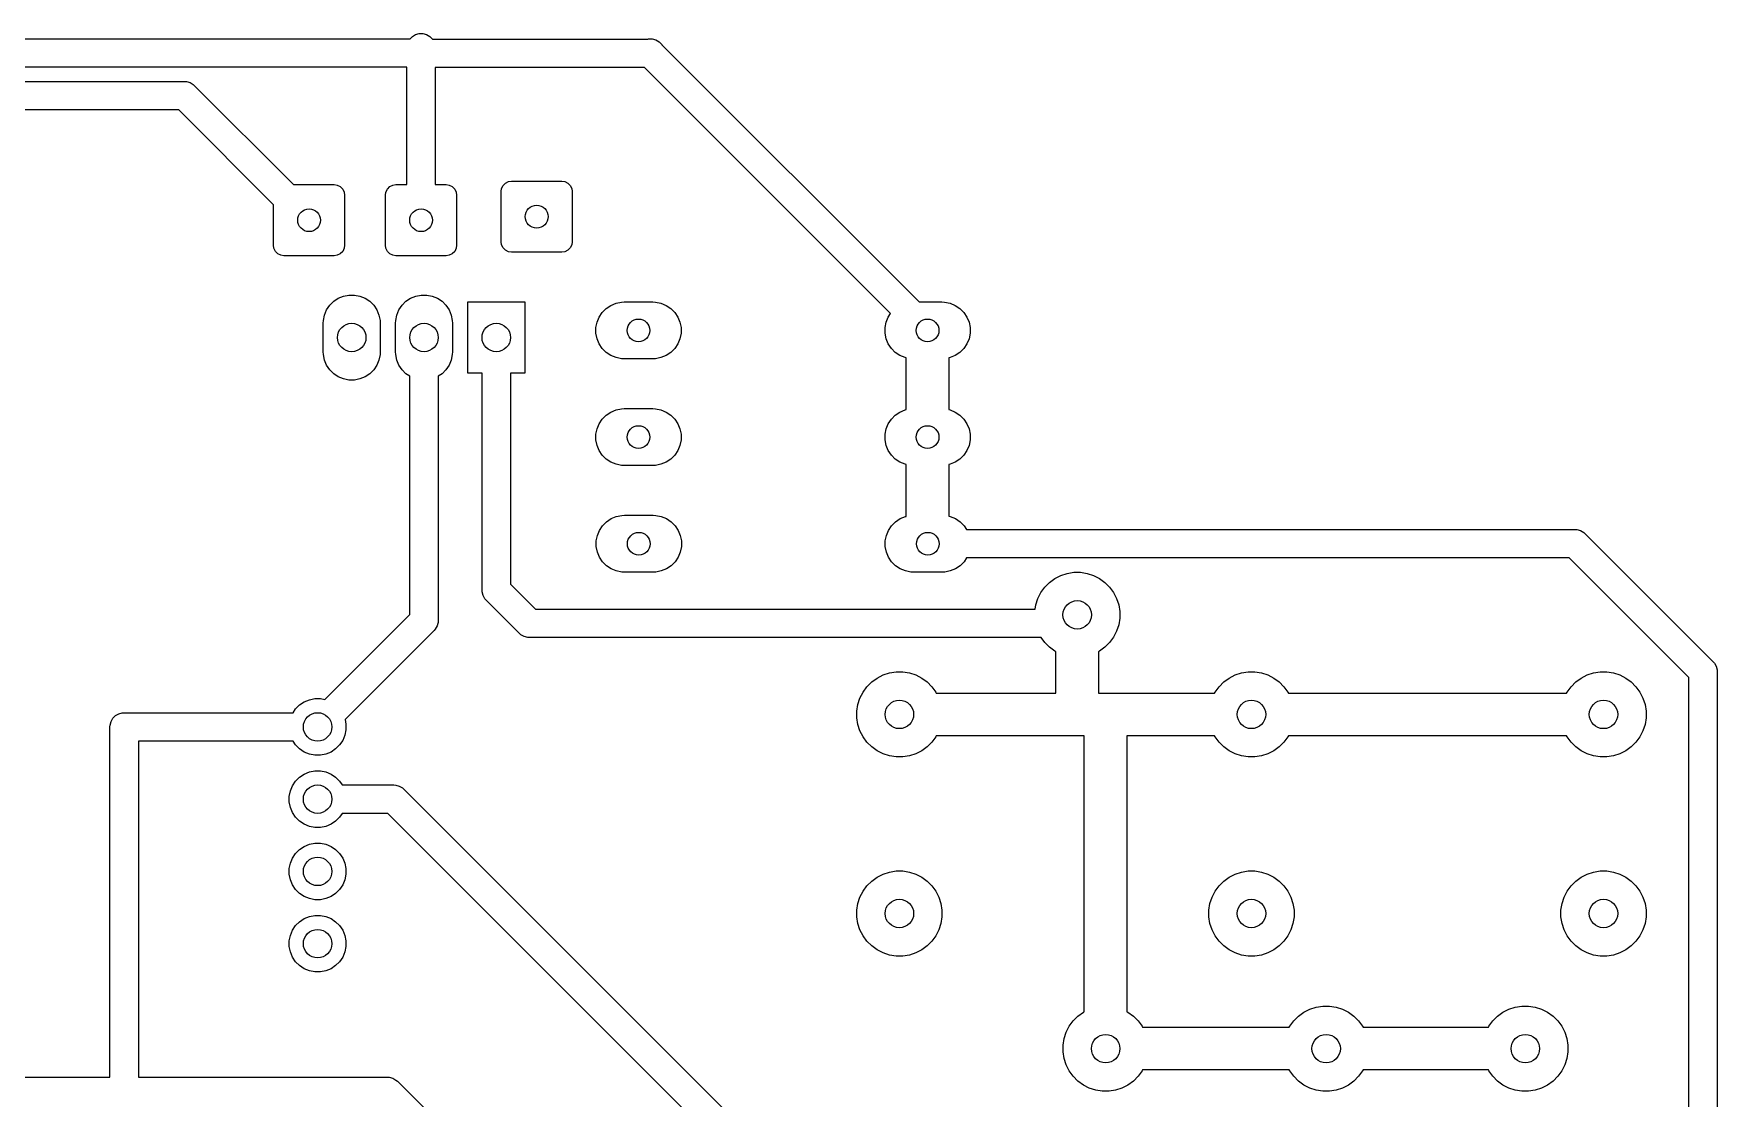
# Model space of a CAD drawing. Header units: millimetres. Extents: x 63 to 195, y -122 to -48.
# Drawn here: x 135.8 to 195, y -85.2 to -47.8 of the extents above; entities that cross this region are included whole.
import ezdxf

# ---------------------------------------------------------------- set-up
doc = ezdxf.new("R2010")
doc.units = ezdxf.units.MM
doc.layers.add('F.Cu', color=13, linetype='CONTINUOUS', true_color=0xc83434)

msp = doc.modelspace()

# ---------------------------------------------------------------- linework, layer by layer
at = {"layer": 'F.Cu', "linetype": 'CONTINUOUS'}
for p, q in [((149.048942, -48), (149.133119, -47.915823)), ((149.133119, -47.915823), (149.246158, -47.85056)), ((149.246158, -47.85056), (149.372237, -47.816778)), ((149.372237, -47.816778), (149.502763, -47.816778)), ((149.502763, -47.816778), (149.628842, -47.85056)), ((149.628842, -47.85056), (149.741881, -47.915823)), ((149.741881, -47.915823), (149.834177, -48.008119)), ((106.75, -48), (149.048942, -48)), ((149.834177, -48.008119), (149.835263, -48.01)), ((149.835263, -48.01), (157.413382, -48.01)), ((157.413382, -48.01), (157.434737, -48.004278)), ((157.434737, -48.004278), (157.565263, -48.004278)), ((157.565263, -48.004278), (157.691342, -48.03806)), ((157.691342, -48.03806), (157.804381, -48.103323)), ((157.804381, -48.103323), (157.896677, -48.195619)), ((157.896677, -48.195619), (157.902075, -48.204969)), ((157.902075, -48.204969), (166.947106, -57.25)), ((148.9375, -49), (106.957107, -49)), ((148.9375, -53.125), (148.9375, -49)), ((157.292894, -49.01), (149.9375, -49.01)), ((149.9375, -49.01), (149.9375, -53.125)), ((165.939557, -57.656663), (157.292894, -49.01)), ((111, -49.5), (141.125, -49.5)), ((141.125, -49.5), (141.190248, -49.504277)), ((141.190248, -49.504277), (141.190263, -49.504277)), ((141.190263, -49.504277), (141.316342, -49.53806)), ((141.316342, -49.53806), (141.429381, -49.603323)), ((141.429381, -49.603323), (141.429396, -49.603338)), ((141.429396, -49.603338), (141.478553, -49.646447)), ((141.478553, -49.646447), (144.957107, -53.125)), ((140.917894, -50.5), (111.207107, -50.5)), ((144.25, -53.832106), (140.917894, -50.5)), ((144.957107, -53.125), (146.382352, -53.125)), ((146.382352, -53.125), (146.487255, -53.140284)), ((146.487255, -53.140284), (146.595984, -53.193438)), ((146.595984, -53.193438), (146.681562, -53.279016)), ((148.255938, -53.279016), (148.341516, -53.193438)), ((148.341516, -53.193438), (148.450245, -53.140284)), ((148.450245, -53.140284), (148.555148, -53.125)), ((148.555148, -53.125), (148.9375, -53.125)), ((149.9375, -53.125), (150.319852, -53.125)), ((150.319852, -53.125), (150.424755, -53.140284)), ((150.424755, -53.140284), (150.533484, -53.193438)), ((150.533484, -53.193438), (150.619062, -53.279016)), ((152.265284, -53.262745), (152.318438, -53.154016)), ((152.318438, -53.154016), (152.404016, -53.068438)), ((152.404016, -53.068438), (152.512745, -53.015284)), ((152.512745, -53.015284), (152.617648, -53)), ((152.617648, -53), (154.382352, -53)), ((154.382352, -53), (154.487255, -53.015284)), ((154.487255, -53.015284), (154.595984, -53.068438)), ((154.595984, -53.068438), (154.681562, -53.154016)), ((154.681562, -53.154016), (154.734716, -53.262745)), ((144.25, -55.257352), (144.25, -53.832106)), ((146.681562, -53.279016), (146.734716, -53.387745)), ((146.734716, -53.387745), (146.75, -53.492648)), ((146.75, -53.492648), (146.75, -55.257352)), ((148.1875, -53.492648), (148.202784, -53.387745)), ((148.1875, -55.257352), (148.1875, -53.492648)), ((148.202784, -53.387745), (148.255938, -53.279016)), ((150.619062, -53.279016), (150.672216, -53.387745)), ((150.672216, -53.387745), (150.6875, -53.492648)), ((150.6875, -53.492648), (150.6875, -55.257352)), ((152.25, -53.367648), (152.265284, -53.262745)), ((152.25, -55.132352), (152.25, -53.367648)), ((154.734716, -53.262745), (154.75, -53.367648)), ((154.75, -53.367648), (154.75, -55.132352)), ((144.265284, -55.362255), (144.25, -55.257352)), ((144.318438, -55.470984), (144.265284, -55.362255)), ((144.404016, -55.556562), (144.318438, -55.470984)), ((144.512745, -55.609716), (144.404016, -55.556562)), ((144.617648, -55.625), (144.512745, -55.609716)), ((146.382352, -55.625), (144.617648, -55.625)), ((146.487255, -55.609716), (146.382352, -55.625)), ((146.595984, -55.556562), (146.487255, -55.609716)), ((146.681562, -55.470984), (146.595984, -55.556562)), ((146.734716, -55.362255), (146.681562, -55.470984)), ((146.75, -55.257352), (146.734716, -55.362255)), ((148.202784, -55.362255), (148.1875, -55.257352)), ((148.255938, -55.470984), (148.202784, -55.362255)), ((148.341516, -55.556562), (148.255938, -55.470984)), ((148.450245, -55.609716), (148.341516, -55.556562)), ((148.555148, -55.625), (148.450245, -55.609716)), ((150.319852, -55.625), (148.555148, -55.625)), ((150.424755, -55.609716), (150.319852, -55.625)), ((150.533484, -55.556562), (150.424755, -55.609716)), ((150.619062, -55.470984), (150.533484, -55.556562)), ((150.672216, -55.362255), (150.619062, -55.470984)), ((150.6875, -55.257352), (150.672216, -55.362255)), ((152.265284, -55.237255), (152.25, -55.132352)), ((152.318438, -55.345984), (152.265284, -55.237255)), ((152.404016, -55.431562), (152.318438, -55.345984)), ((152.512745, -55.484716), (152.404016, -55.431562)), ((152.617648, -55.5), (152.512745, -55.484716)), ((154.382352, -55.5), (152.617648, -55.5)), ((154.487255, -55.484716), (154.382352, -55.5)), ((154.595984, -55.431562), (154.487255, -55.484716)), ((154.681562, -55.345984), (154.595984, -55.431562)), ((154.734716, -55.237255), (154.681562, -55.345984)), ((154.75, -55.132352), (154.734716, -55.237255)), ((146.118079, -57.528603), (146.22699, -57.365607)), ((146.22699, -57.365607), (146.365607, -57.22699)), ((146.365607, -57.22699), (146.528603, -57.118079)), ((146.528603, -57.118079), (146.709715, -57.04306)), ((146.709715, -57.04306), (146.901983, -57.004815)), ((146.901983, -57.004815), (147.098017, -57.004815)), ((147.098017, -57.004815), (147.290285, -57.04306)), ((147.290285, -57.04306), (147.471397, -57.118079)), ((147.471397, -57.118079), (147.634393, -57.22699)), ((147.634393, -57.22699), (147.77301, -57.365607)), ((147.77301, -57.365607), (147.881921, -57.528603)), ((148.658079, -57.528603), (148.76699, -57.365607)), ((148.76699, -57.365607), (148.905607, -57.22699)), ((148.905607, -57.22699), (149.068603, -57.118079)), ((149.068603, -57.118079), (149.249715, -57.04306)), ((149.249715, -57.04306), (149.441983, -57.004815)), ((149.441983, -57.004815), (149.638017, -57.004815)), ((149.638017, -57.004815), (149.830285, -57.04306)), ((149.830285, -57.04306), (150.011397, -57.118079)), ((150.011397, -57.118079), (150.174393, -57.22699)), ((150.174393, -57.22699), (150.31301, -57.365607)), ((150.31301, -57.365607), (150.421921, -57.528603)), ((151.08, -59.75), (151.08, -57.25)), ((151.08, -57.25), (153.08, -57.25)), ((153.08, -57.25), (153.08, -59.75)), ((155.945607, -57.47699), (156.108603, -57.368079)), ((156.108603, -57.368079), (156.289715, -57.29306)), ((156.289715, -57.29306), (156.481983, -57.254815)), ((156.481983, -57.254815), (156.58, -57.25)), ((156.58, -57.25), (157.58, -57.25)), ((157.58, -57.25), (157.678017, -57.254815)), ((157.678017, -57.254815), (157.870285, -57.29306)), ((157.870285, -57.29306), (158.051397, -57.368079)), ((158.051397, -57.368079), (158.214393, -57.47699)), ((166.947106, -57.25), (167.74, -57.25)), ((167.74, -57.25), (167.838017, -57.254815)), ((167.838017, -57.254815), (168.030285, -57.29306)), ((168.030285, -57.29306), (168.211397, -57.368079)), ((168.211397, -57.368079), (168.374393, -57.47699)), ((146, -58), (146.004815, -57.901983)), ((146.004815, -57.901983), (146.04306, -57.709715)), ((146.04306, -57.709715), (146.118079, -57.528603)), ((147.881921, -57.528603), (147.95694, -57.709715)), ((147.95694, -57.709715), (147.995185, -57.901983)), ((147.995185, -57.901983), (148, -58)), ((148.54, -58), (148.544815, -57.901983)), ((148.544815, -57.901983), (148.58306, -57.709715)), ((148.58306, -57.709715), (148.658079, -57.528603)), ((150.421921, -57.528603), (150.49694, -57.709715)), ((150.49694, -57.709715), (150.535185, -57.901983)), ((150.535185, -57.901983), (150.54, -58)), ((155.584815, -58.151983), (155.62306, -57.959715)), ((155.62306, -57.959715), (155.698079, -57.778603)), ((155.698079, -57.778603), (155.80699, -57.615607)), ((155.80699, -57.615607), (155.945607, -57.47699)), ((158.214393, -57.47699), (158.35301, -57.615607)), ((158.35301, -57.615607), (158.461921, -57.778603)), ((158.461921, -57.778603), (158.53694, -57.959715)), ((158.53694, -57.959715), (158.575185, -58.151983)), ((165.744815, -58.151983), (165.78306, -57.959715)), ((165.78306, -57.959715), (165.858079, -57.778603)), ((165.858079, -57.778603), (165.939557, -57.656663)), ((168.374393, -57.47699), (168.51301, -57.615607)), ((168.51301, -57.615607), (168.621921, -57.778603)), ((168.621921, -57.778603), (168.69694, -57.959715)), ((168.69694, -57.959715), (168.735185, -58.151983)), ((146, -59), (146, -58)), ((148, -58), (148, -59)), ((148.54, -59), (148.54, -58)), ((150.54, -58), (150.54, -59)), ((155.584815, -58.348017), (155.584815, -58.151983)), ((155.62306, -58.540285), (155.584815, -58.348017)), ((155.698079, -58.721397), (155.62306, -58.540285)), ((158.53694, -58.540285), (158.461921, -58.721397)), ((158.575185, -58.348017), (158.53694, -58.540285)), ((158.575185, -58.151983), (158.575185, -58.348017)), ((165.744815, -58.348017), (165.744815, -58.151983)), ((165.78306, -58.540285), (165.744815, -58.348017)), ((165.858079, -58.721397), (165.78306, -58.540285)), ((168.69694, -58.540285), (168.621921, -58.721397)), ((168.735185, -58.348017), (168.69694, -58.540285)), ((168.735185, -58.151983), (168.735185, -58.348017)), ((146.004815, -59.098017), (146, -59)), ((146.04306, -59.290285), (146.004815, -59.098017)), ((147.995185, -59.098017), (147.95694, -59.290285)), ((148, -59), (147.995185, -59.098017)), ((148.544815, -59.098017), (148.54, -59)), ((148.58306, -59.290285), (148.544815, -59.098017)), ((150.535185, -59.098017), (150.49694, -59.290285)), ((150.54, -59), (150.535185, -59.098017)), ((155.80699, -58.884393), (155.698079, -58.721397)), ((155.945607, -59.02301), (155.80699, -58.884393)), ((156.108603, -59.131921), (155.945607, -59.02301)), ((156.289715, -59.20694), (156.108603, -59.131921)), ((158.051397, -59.131921), (157.870285, -59.20694)), ((158.214393, -59.02301), (158.051397, -59.131921)), ((158.35301, -58.884393), (158.214393, -59.02301)), ((158.461921, -58.721397), (158.35301, -58.884393)), ((165.96699, -58.884393), (165.858079, -58.721397)), ((166.105607, -59.02301), (165.96699, -58.884393)), ((166.268603, -59.131921), (166.105607, -59.02301)), ((166.449715, -59.20694), (166.268603, -59.131921)), ((168.211397, -59.131921), (168.030285, -59.20694)), ((168.374393, -59.02301), (168.211397, -59.131921)), ((168.51301, -58.884393), (168.374393, -59.02301)), ((168.621921, -58.721397), (168.51301, -58.884393)), ((146.118079, -59.471397), (146.04306, -59.290285)), ((146.22699, -59.634393), (146.118079, -59.471397)), ((146.365607, -59.77301), (146.22699, -59.634393)), ((147.77301, -59.634393), (147.634393, -59.77301)), ((147.881921, -59.471397), (147.77301, -59.634393)), ((147.95694, -59.290285), (147.881921, -59.471397)), ((148.658079, -59.471397), (148.58306, -59.290285)), ((148.76699, -59.634393), (148.658079, -59.471397)), ((148.905607, -59.77301), (148.76699, -59.634393)), ((150.31301, -59.634393), (150.174393, -59.77301)), ((150.421921, -59.471397), (150.31301, -59.634393)), ((150.49694, -59.290285), (150.421921, -59.471397)), ((151.58, -59.75), (151.08, -59.75)), ((151.58, -67.38), (151.58, -59.75)), ((153.08, -59.75), (152.58, -59.75)), ((152.58, -59.75), (152.58, -67.172894)), ((156.481983, -59.245185), (156.289715, -59.20694)), ((156.58, -59.25), (156.481983, -59.245185)), ((157.58, -59.25), (156.58, -59.25)), ((157.678017, -59.245185), (157.58, -59.25)), ((157.870285, -59.20694), (157.678017, -59.245185)), ((166.49, -59.214953), (166.449715, -59.20694)), ((166.49, -61.035046), (166.49, -59.214953)), ((168.030285, -59.20694), (167.99, -59.214953)), ((167.99, -59.214953), (167.99, -61.035046)), ((146.528603, -59.881921), (146.365607, -59.77301)), ((146.709715, -59.95694), (146.528603, -59.881921)), ((146.901983, -59.995185), (146.709715, -59.95694)), ((147.098017, -59.995185), (146.901983, -59.995185)), ((147.290285, -59.95694), (147.098017, -59.995185)), ((147.471397, -59.881921), (147.290285, -59.95694)), ((147.634393, -59.77301), (147.471397, -59.881921)), ((149.04, -59.862808), (148.905607, -59.77301)), ((149.04, -68.242893), (149.04, -59.862808)), ((150.174393, -59.77301), (150.04, -59.862808)), ((150.04, -59.862808), (150.04, -68.45)), ((155.62306, -61.709715), (155.698079, -61.528603)), ((155.698079, -61.528603), (155.80699, -61.365607)), ((155.80699, -61.365607), (155.945607, -61.22699)), ((155.945607, -61.22699), (156.108603, -61.118079)), ((156.108603, -61.118079), (156.289715, -61.04306)), ((156.289715, -61.04306), (156.481983, -61.004815)), ((156.481983, -61.004815), (156.58, -61)), ((156.58, -61), (157.58, -61)), ((157.58, -61), (157.678017, -61.004815)), ((157.678017, -61.004815), (157.870285, -61.04306)), ((157.870285, -61.04306), (158.051397, -61.118079)), ((158.051397, -61.118079), (158.214393, -61.22699)), ((158.214393, -61.22699), (158.35301, -61.365607)), ((158.35301, -61.365607), (158.461921, -61.528603)), ((158.461921, -61.528603), (158.53694, -61.709715)), ((165.78306, -61.709715), (165.858079, -61.528603)), ((165.858079, -61.528603), (165.96699, -61.365607)), ((165.96699, -61.365607), (166.105607, -61.22699)), ((166.105607, -61.22699), (166.268603, -61.118079)), ((166.268603, -61.118079), (166.449715, -61.04306)), ((166.449715, -61.04306), (166.49, -61.035046)), ((167.99, -61.035046), (168.030285, -61.04306)), ((168.030285, -61.04306), (168.211397, -61.118079)), ((168.211397, -61.118079), (168.374393, -61.22699)), ((168.374393, -61.22699), (168.51301, -61.365607)), ((168.51301, -61.365607), (168.621921, -61.528603)), ((168.621921, -61.528603), (168.69694, -61.709715)), ((155.584815, -61.901983), (155.62306, -61.709715)), ((155.584815, -62.098017), (155.584815, -61.901983)), ((155.62306, -62.290285), (155.584815, -62.098017)), ((158.53694, -61.709715), (158.575185, -61.901983)), ((158.575185, -62.098017), (158.53694, -62.290285)), ((158.575185, -61.901983), (158.575185, -62.098017)), ((165.744815, -61.901983), (165.78306, -61.709715)), ((165.744815, -62.098017), (165.744815, -61.901983)), ((165.78306, -62.290285), (165.744815, -62.098017)), ((168.69694, -61.709715), (168.735185, -61.901983)), ((168.735185, -62.098017), (168.69694, -62.290285)), ((168.735185, -61.901983), (168.735185, -62.098017)), ((155.698079, -62.471397), (155.62306, -62.290285)), ((155.80699, -62.634393), (155.698079, -62.471397)), ((155.945607, -62.77301), (155.80699, -62.634393)), ((158.35301, -62.634393), (158.214393, -62.77301)), ((158.461921, -62.471397), (158.35301, -62.634393)), ((158.53694, -62.290285), (158.461921, -62.471397)), ((165.858079, -62.471397), (165.78306, -62.290285)), ((165.96699, -62.634393), (165.858079, -62.471397)), ((166.105607, -62.77301), (165.96699, -62.634393)), ((168.51301, -62.634393), (168.374393, -62.77301)), ((168.621921, -62.471397), (168.51301, -62.634393)), ((168.69694, -62.290285), (168.621921, -62.471397)), ((156.108603, -62.881921), (155.945607, -62.77301)), ((156.289715, -62.95694), (156.108603, -62.881921)), ((156.481983, -62.995185), (156.289715, -62.95694)), ((156.58, -63), (156.481983, -62.995185)), ((157.58, -63), (156.58, -63)), ((157.678017, -62.995185), (157.58, -63)), ((157.870285, -62.95694), (157.678017, -62.995185)), ((158.051397, -62.881921), (157.870285, -62.95694)), ((158.214393, -62.77301), (158.051397, -62.881921)), ((166.268603, -62.881921), (166.105607, -62.77301)), ((166.449715, -62.95694), (166.268603, -62.881921)), ((166.49, -62.964953), (166.449715, -62.95694)), ((166.49, -64.787035), (166.49, -62.964953)), ((168.030285, -62.95694), (167.99, -62.964953)), ((167.99, -62.964953), (167.99, -64.783057)), ((168.211397, -62.881921), (168.030285, -62.95694)), ((168.374393, -62.77301), (168.211397, -62.881921)), ((155.81699, -65.115607), (155.955607, -64.97699)), ((155.955607, -64.97699), (156.118603, -64.868079)), ((156.118603, -64.868079), (156.299715, -64.79306)), ((156.299715, -64.79306), (156.491983, -64.754815)), ((156.491983, -64.754815), (156.59, -64.75)), ((156.59, -64.75), (157.59, -64.75)), ((157.59, -64.75), (157.688017, -64.754815)), ((157.688017, -64.754815), (157.880285, -64.79306)), ((157.880285, -64.79306), (158.061397, -64.868079)), ((158.061397, -64.868079), (158.224393, -64.97699)), ((158.224393, -64.97699), (158.36301, -65.115607)), ((165.97699, -65.115607), (166.115607, -64.97699)), ((166.115607, -64.97699), (166.278603, -64.868079)), ((166.278603, -64.868079), (166.459715, -64.79306)), ((166.459715, -64.79306), (166.49, -64.787035)), ((167.99, -64.783057), (168.040285, -64.79306)), ((168.040285, -64.79306), (168.221397, -64.868079)), ((168.221397, -64.868079), (168.384393, -64.97699)), ((168.384393, -64.97699), (168.52301, -65.115607)), ((155.594815, -65.651983), (155.63306, -65.459715)), ((155.594815, -65.848017), (155.594815, -65.651983)), ((155.63306, -65.459715), (155.708079, -65.278603)), ((155.708079, -65.278603), (155.81699, -65.115607)), ((158.36301, -65.115607), (158.471921, -65.278603)), ((158.471921, -65.278603), (158.54694, -65.459715)), ((158.54694, -65.459715), (158.585185, -65.651983)), ((158.585185, -65.651983), (158.585185, -65.848017)), ((165.754815, -65.651983), (165.79306, -65.459715)), ((165.754815, -65.848017), (165.754815, -65.651983)), ((165.79306, -65.459715), (165.868079, -65.278603)), ((165.868079, -65.278603), (165.97699, -65.115607)), ((168.52301, -65.115607), (168.612809, -65.25)), ((168.612809, -65.25), (190, -65.25)), ((190, -65.25), (190.065248, -65.254277)), ((190.065248, -65.254277), (190.065263, -65.254277)), ((190.065263, -65.254277), (190.191342, -65.28806)), ((190.191342, -65.28806), (190.304381, -65.353323)), ((190.304381, -65.353323), (190.304396, -65.353338)), ((190.304396, -65.353338), (190.353553, -65.396447)), ((190.353553, -65.396447), (194.853553, -69.896447)), ((155.63306, -66.040285), (155.594815, -65.848017)), ((155.708079, -66.221397), (155.63306, -66.040285)), ((155.81699, -66.384393), (155.708079, -66.221397)), ((158.471921, -66.221397), (158.36301, -66.384393)), ((158.54694, -66.040285), (158.471921, -66.221397)), ((158.585185, -65.848017), (158.54694, -66.040285)), ((165.79306, -66.040285), (165.754815, -65.848017)), ((165.868079, -66.221397), (165.79306, -66.040285)), ((165.97699, -66.384393), (165.868079, -66.221397)), ((168.612809, -66.25), (168.52301, -66.384393)), ((189.792894, -66.25), (168.612809, -66.25)), ((194, -70.457106), (189.792894, -66.25)), ((155.955607, -66.52301), (155.81699, -66.384393)), ((156.118603, -66.631921), (155.955607, -66.52301)), ((156.299715, -66.70694), (156.118603, -66.631921)), ((156.491983, -66.745185), (156.299715, -66.70694)), ((156.59, -66.75), (156.491983, -66.745185)), ((157.59, -66.75), (156.59, -66.75)), ((157.688017, -66.745185), (157.59, -66.75)), ((157.880285, -66.70694), (157.688017, -66.745185)), ((158.061397, -66.631921), (157.880285, -66.70694)), ((158.224393, -66.52301), (158.061397, -66.631921)), ((158.36301, -66.384393), (158.224393, -66.52301)), ((166.115607, -66.52301), (165.97699, -66.384393)), ((166.278603, -66.631921), (166.115607, -66.52301)), ((166.459715, -66.70694), (166.278603, -66.631921)), ((166.651983, -66.745185), (166.459715, -66.70694)), ((166.75, -66.75), (166.651983, -66.745185)), ((167.75, -66.75), (166.75, -66.75)), ((167.848017, -66.745185), (167.75, -66.75)), ((168.040285, -66.70694), (167.848017, -66.745185)), ((168.221397, -66.631921), (168.040285, -66.70694)), ((168.384393, -66.52301), (168.221397, -66.631921)), ((168.52301, -66.384393), (168.384393, -66.52301)), ((171.716252, -66.97104), (171.925975, -66.864181)), ((171.925975, -66.864181), (172.149832, -66.791445)), ((172.149832, -66.791445), (172.382311, -66.754624)), ((172.382311, -66.754624), (172.617689, -66.754624)), ((172.617689, -66.754624), (172.850168, -66.791445)), ((172.850168, -66.791445), (173.074025, -66.864181)), ((173.074025, -66.864181), (173.283748, -66.97104)), ((151.584277, -67.445247), (151.58, -67.38)), ((151.584277, -67.445263), (151.584277, -67.445247)), ((151.61806, -67.571342), (151.584277, -67.445263)), ((152.58, -67.172894), (153.457106, -68.05)), ((171.22104, -67.466252), (171.359391, -67.275828)), ((171.359391, -67.275828), (171.525828, -67.109391)), ((171.525828, -67.109391), (171.716252, -66.97104)), ((173.283748, -66.97104), (173.474172, -67.109391)), ((173.474172, -67.109391), (173.640609, -67.275828)), ((173.640609, -67.275828), (173.77896, -67.466252)), ((151.683323, -67.684381), (151.61806, -67.571342)), ((151.683338, -67.684396), (151.683323, -67.684381)), ((151.726447, -67.733553), (151.683338, -67.684396)), ((152.896447, -68.903553), (151.726447, -67.733553)), ((153.457106, -68.05), (171.017661, -68.05)), ((171.017661, -68.05), (171.041445, -67.899832)), ((171.041445, -67.899832), (171.114181, -67.675975)), ((171.114181, -67.675975), (171.22104, -67.466252)), ((173.77896, -67.466252), (173.885819, -67.675975)), ((173.885819, -67.675975), (173.958555, -67.899832)), ((173.958555, -67.899832), (173.995376, -68.132311)), ((146.056545, -71.226348), (149.04, -68.242893)), ((150.00194, -68.641342), (149.936677, -68.754381)), ((150.025241, -68.554381), (150.00194, -68.641342)), ((150.035723, -68.515263), (150.025241, -68.554381)), ((150.04, -68.45), (150.035723, -68.515247)), ((150.035723, -68.515247), (150.035723, -68.515263)), ((173.958555, -68.600168), (173.885819, -68.824025)), ((173.995376, -68.367689), (173.958555, -68.600168)), ((173.995376, -68.132311), (173.995376, -68.367689)), ((149.893554, -68.803553), (146.763651, -71.933454)), ((149.936661, -68.754396), (149.893554, -68.803553)), ((149.936677, -68.754381), (149.936661, -68.754396)), ((152.945603, -68.946661), (152.896447, -68.903553)), ((152.945619, -68.946677), (152.945603, -68.946661)), ((153.058658, -69.01194), (152.945619, -68.946677)), ((153.184737, -69.045723), (153.058658, -69.01194)), ((153.184752, -69.045723), (153.184737, -69.045723)), ((153.25, -69.05), (153.184752, -69.045723)), ((171.232848, -69.05), (153.25, -69.05)), ((171.359391, -69.224172), (171.232848, -69.05)), ((171.525828, -69.390609), (171.359391, -69.224172)), ((173.640609, -69.224172), (173.474172, -69.390609)), ((173.77896, -69.033748), (173.640609, -69.224172)), ((173.885819, -68.824025), (173.77896, -69.033748)), ((171.716252, -69.52896), (171.525828, -69.390609)), ((171.75, -69.546155), (171.716252, -69.52896)), ((171.75, -71), (171.75, -69.546155)), ((173.283748, -69.52896), (173.25, -69.546155)), ((173.25, -69.546155), (173.25, -71)), ((173.474172, -69.390609), (173.283748, -69.52896)), ((165.466252, -70.47104), (165.675975, -70.364181)), ((165.675975, -70.364181), (165.899832, -70.291445)), ((165.899832, -70.291445), (166.132311, -70.254624)), ((166.132311, -70.254624), (166.367689, -70.254624)), ((166.367689, -70.254624), (166.600168, -70.291445)), ((166.600168, -70.291445), (166.824025, -70.364181)), ((166.824025, -70.364181), (167.033748, -70.47104)), ((177.841252, -70.47104), (178.050975, -70.364181)), ((178.050975, -70.364181), (178.274832, -70.291445)), ((178.274832, -70.291445), (178.507311, -70.254624)), ((178.507311, -70.254624), (178.742689, -70.254624)), ((178.742689, -70.254624), (178.975168, -70.291445)), ((178.975168, -70.291445), (179.199025, -70.364181)), ((179.199025, -70.364181), (179.408748, -70.47104)), ((190.216252, -70.47104), (190.425975, -70.364181)), ((190.425975, -70.364181), (190.649832, -70.291445)), ((190.649832, -70.291445), (190.882311, -70.254624)), ((190.882311, -70.254624), (191.117689, -70.254624)), ((191.117689, -70.254624), (191.350168, -70.291445)), ((191.350168, -70.291445), (191.574025, -70.364181)), ((191.574025, -70.364181), (191.783748, -70.47104)), ((194.853553, -69.896447), (194.896661, -69.945603)), ((194.896661, -69.945603), (194.896677, -69.945619)), ((194.896677, -69.945619), (194.96194, -70.058658)), ((194.96194, -70.058658), (194.995723, -70.184737)), ((194.995723, -70.184737), (194.995723, -70.184752)), ((194.995723, -70.184752), (195, -70.25)), ((195, -70.25), (195, -93)), ((164.864181, -71.175975), (164.97104, -70.966252)), ((164.97104, -70.966252), (165.109391, -70.775828)), ((165.109391, -70.775828), (165.275828, -70.609391)), ((165.275828, -70.609391), (165.466252, -70.47104)), ((167.033748, -70.47104), (167.224172, -70.609391)), ((167.224172, -70.609391), (167.390609, -70.775828)), ((167.390609, -70.775828), (167.52896, -70.966252)), ((167.52896, -70.966252), (167.546155, -71)), ((167.546155, -71), (171.75, -71)), ((173.25, -71), (173.5, -71)), ((173.5, -71), (177.328845, -71)), ((177.328845, -71), (177.34604, -70.966252)), ((177.34604, -70.966252), (177.484391, -70.775828)), ((177.484391, -70.775828), (177.650828, -70.609391)), ((177.650828, -70.609391), (177.841252, -70.47104)), ((179.408748, -70.47104), (179.599172, -70.609391)), ((179.599172, -70.609391), (179.765609, -70.775828)), ((179.765609, -70.775828), (179.90396, -70.966252)), ((179.90396, -70.966252), (179.921155, -71)), ((179.921155, -71), (189.703845, -71)), ((189.703845, -71), (189.72104, -70.966252)), ((189.72104, -70.966252), (189.859391, -70.775828)), ((189.859391, -70.775828), (190.025828, -70.609391)), ((190.025828, -70.609391), (190.216252, -70.47104)), ((191.783748, -70.47104), (191.974172, -70.609391)), ((191.974172, -70.609391), (192.140609, -70.775828)), ((192.140609, -70.775828), (192.27896, -70.966252)), ((192.27896, -70.966252), (192.385819, -71.175975)), ((194, -92.792893), (194, -70.457106)), ((144.937191, -71.69), (145.02699, -71.555607)), ((145.02699, -71.555607), (145.165607, -71.41699)), ((145.165607, -71.41699), (145.328603, -71.308079)), ((145.328603, -71.308079), (145.509715, -71.23306)), ((145.509715, -71.23306), (145.701983, -71.194815)), ((145.701983, -71.194815), (145.898017, -71.194815)), ((145.898017, -71.194815), (146.056545, -71.226348)), ((164.754624, -71.632311), (164.791445, -71.399832)), ((164.791445, -71.399832), (164.864181, -71.175975)), ((192.385819, -71.175975), (192.458555, -71.399832)), ((192.458555, -71.399832), (192.495376, -71.632311)), ((138.5, -72.19), (138.504278, -72.124737)), ((138.5, -84.5), (138.5, -72.19)), ((138.504278, -72.124737), (138.53806, -71.998658)), ((138.53806, -71.998658), (138.603323, -71.885619)), ((138.603323, -71.885619), (138.695619, -71.793323)), ((138.695619, -71.793323), (138.808658, -71.72806)), ((138.808658, -71.72806), (138.934737, -71.694278)), ((138.934737, -71.694278), (139, -71.69)), ((139, -71.69), (144.937191, -71.69)), ((146.763651, -71.933454), (146.795185, -72.091983)), ((146.795185, -72.091983), (146.795185, -72.288017)), ((164.754624, -71.867689), (164.754624, -71.632311)), ((164.791445, -72.100168), (164.754624, -71.867689)), ((164.864181, -72.324025), (164.791445, -72.100168)), ((192.458555, -72.100168), (192.385819, -72.324025)), ((192.495376, -71.867689), (192.458555, -72.100168)), ((192.495376, -71.632311), (192.495376, -71.867689)), ((144.937191, -72.69), (139.5, -72.69)), ((139.5, -72.69), (139.5, -84.5)), ((145.02699, -72.824393), (144.937191, -72.69)), ((146.681921, -72.661397), (146.57301, -72.824393)), ((146.75694, -72.480285), (146.681921, -72.661397)), ((146.795185, -72.288017), (146.75694, -72.480285)), ((164.97104, -72.533748), (164.864181, -72.324025)), ((165.109391, -72.724172), (164.97104, -72.533748)), ((165.275828, -72.890609), (165.109391, -72.724172)), ((167.390609, -72.724172), (167.224172, -72.890609)), ((167.52896, -72.533748), (167.390609, -72.724172)), ((167.546155, -72.5), (167.52896, -72.533748)), ((172.5, -72.5), (167.546155, -72.5)), ((172.75, -72.5), (172.5, -72.5)), ((172.75, -82.203844), (172.75, -72.5)), ((177.328845, -72.5), (174.25, -72.5)), ((174.25, -72.5), (174.25, -82.203844)), ((177.34604, -72.533748), (177.328845, -72.5)), ((177.484391, -72.724172), (177.34604, -72.533748)), ((177.650828, -72.890609), (177.484391, -72.724172)), ((179.765609, -72.724172), (179.599172, -72.890609)), ((179.90396, -72.533748), (179.765609, -72.724172)), ((179.921155, -72.5), (179.90396, -72.533748)), ((189.703845, -72.5), (179.921155, -72.5)), ((189.72104, -72.533748), (189.703845, -72.5)), ((189.859391, -72.724172), (189.72104, -72.533748)), ((190.025828, -72.890609), (189.859391, -72.724172)), ((192.140609, -72.724172), (191.974172, -72.890609)), ((192.27896, -72.533748), (192.140609, -72.724172)), ((192.385819, -72.324025), (192.27896, -72.533748)), ((145.165607, -72.96301), (145.02699, -72.824393)), ((145.328603, -73.071921), (145.165607, -72.96301)), ((145.509715, -73.14694), (145.328603, -73.071921)), ((145.701983, -73.185185), (145.509715, -73.14694)), ((145.898017, -73.185185), (145.701983, -73.185185)), ((146.090285, -73.14694), (145.898017, -73.185185)), ((146.271397, -73.071921), (146.090285, -73.14694)), ((146.434393, -72.96301), (146.271397, -73.071921)), ((146.57301, -72.824393), (146.434393, -72.96301)), ((165.466252, -73.02896), (165.275828, -72.890609)), ((165.675975, -73.135819), (165.466252, -73.02896)), ((165.899832, -73.208555), (165.675975, -73.135819)), ((166.132311, -73.245376), (165.899832, -73.208555)), ((166.367689, -73.245376), (166.132311, -73.245376)), ((166.600168, -73.208555), (166.367689, -73.245376)), ((166.824025, -73.135819), (166.600168, -73.208555)), ((167.033748, -73.02896), (166.824025, -73.135819)), ((167.224172, -72.890609), (167.033748, -73.02896)), ((177.841252, -73.02896), (177.650828, -72.890609)), ((178.050975, -73.135819), (177.841252, -73.02896)), ((178.274832, -73.208555), (178.050975, -73.135819)), ((178.507311, -73.245376), (178.274832, -73.208555)), ((178.742689, -73.245376), (178.507311, -73.245376)), ((178.975168, -73.208555), (178.742689, -73.245376)), ((179.199025, -73.135819), (178.975168, -73.208555)), ((179.408748, -73.02896), (179.199025, -73.135819)), ((179.599172, -72.890609), (179.408748, -73.02896)), ((190.216252, -73.02896), (190.025828, -72.890609)), ((190.425975, -73.135819), (190.216252, -73.02896)), ((190.649832, -73.208555), (190.425975, -73.135819)), ((190.882311, -73.245376), (190.649832, -73.208555)), ((191.117689, -73.245376), (190.882311, -73.245376)), ((191.350168, -73.208555), (191.117689, -73.245376)), ((191.574025, -73.135819), (191.350168, -73.208555)), ((191.783748, -73.02896), (191.574025, -73.135819)), ((191.974172, -72.890609), (191.783748, -73.02896)), ((145.02699, -74.095607), (145.165607, -73.95699)), ((145.165607, -73.95699), (145.328603, -73.848079)), ((145.328603, -73.848079), (145.509715, -73.77306)), ((145.509715, -73.77306), (145.701983, -73.734815)), ((145.701983, -73.734815), (145.898017, -73.734815)), ((145.898017, -73.734815), (146.090285, -73.77306)), ((146.090285, -73.77306), (146.271397, -73.848079)), ((146.271397, -73.848079), (146.434393, -73.95699)), ((146.434393, -73.95699), (146.57301, -74.095607)), ((144.804815, -74.631983), (144.84306, -74.439715)), ((144.84306, -74.439715), (144.918079, -74.258603)), ((144.918079, -74.258603), (145.02699, -74.095607)), ((146.57301, -74.095607), (146.662809, -74.23)), ((146.662809, -74.23), (148.48, -74.23)), ((148.48, -74.23), (148.545248, -74.234277)), ((148.545248, -74.234277), (148.545263, -74.234277)), ((148.545263, -74.234277), (148.671342, -74.26806)), ((148.671342, -74.26806), (148.784381, -74.333323)), ((148.784381, -74.333323), (148.784396, -74.333338)), ((148.784396, -74.333338), (148.833553, -74.376447)), ((148.833553, -74.376447), (165.743553, -91.286446)), ((144.804815, -74.828017), (144.804815, -74.631983)), ((144.84306, -75.020285), (144.804815, -74.828017)), ((144.918079, -75.201397), (144.84306, -75.020285)), ((145.02699, -75.364393), (144.918079, -75.201397)), ((145.165607, -75.50301), (145.02699, -75.364393)), ((145.328603, -75.611921), (145.165607, -75.50301)), ((145.509715, -75.68694), (145.328603, -75.611921)), ((145.701983, -75.725185), (145.509715, -75.68694)), ((145.898017, -75.725185), (145.701983, -75.725185)), ((146.090285, -75.68694), (145.898017, -75.725185)), ((146.271397, -75.611921), (146.090285, -75.68694)), ((146.434393, -75.50301), (146.271397, -75.611921)), ((146.57301, -75.364393), (146.434393, -75.50301)), ((146.662809, -75.23), (146.57301, -75.364393)), ((148.272894, -75.23), (146.662809, -75.23)), ((164.89, -91.847106), (148.272894, -75.23)), ((145.328603, -76.388079), (145.509715, -76.31306)), ((145.509715, -76.31306), (145.701983, -76.274815)), ((145.701983, -76.274815), (145.898017, -76.274815)), ((145.898017, -76.274815), (146.090285, -76.31306)), ((146.090285, -76.31306), (146.271397, -76.388079)), ((144.84306, -76.979715), (144.918079, -76.798603)), ((144.918079, -76.798603), (145.02699, -76.635607)), ((145.02699, -76.635607), (145.165607, -76.49699)), ((145.165607, -76.49699), (145.328603, -76.388079)), ((146.271397, -76.388079), (146.434393, -76.49699)), ((146.434393, -76.49699), (146.57301, -76.635607)), ((146.57301, -76.635607), (146.681921, -76.798603)), ((146.681921, -76.798603), (146.75694, -76.979715)), ((144.804815, -77.171983), (144.84306, -76.979715)), ((144.804815, -77.368017), (144.804815, -77.171983)), ((144.84306, -77.560285), (144.804815, -77.368017)), ((146.75694, -76.979715), (146.795185, -77.171983)), ((146.795185, -77.368017), (146.75694, -77.560285)), ((146.795185, -77.171983), (146.795185, -77.368017)), ((165.275828, -77.609391), (165.466252, -77.47104)), ((165.466252, -77.47104), (165.675975, -77.364181)), ((165.675975, -77.364181), (165.899832, -77.291445)), ((165.899832, -77.291445), (166.132311, -77.254624)), ((166.132311, -77.254624), (166.367689, -77.254624)), ((166.367689, -77.254624), (166.600168, -77.291445)), ((166.600168, -77.291445), (166.824025, -77.364181)), ((166.824025, -77.364181), (167.033748, -77.47104)), ((167.033748, -77.47104), (167.224172, -77.609391)), ((177.650828, -77.609391), (177.841252, -77.47104)), ((177.841252, -77.47104), (178.050975, -77.364181)), ((178.050975, -77.364181), (178.274832, -77.291445)), ((178.274832, -77.291445), (178.507311, -77.254624)), ((178.507311, -77.254624), (178.742689, -77.254624)), ((178.742689, -77.254624), (178.975168, -77.291445)), ((178.975168, -77.291445), (179.199025, -77.364181)), ((179.199025, -77.364181), (179.408748, -77.47104)), ((179.408748, -77.47104), (179.599172, -77.609391)), ((190.025828, -77.609391), (190.216252, -77.47104)), ((190.216252, -77.47104), (190.425975, -77.364181)), ((190.425975, -77.364181), (190.649832, -77.291445)), ((190.649832, -77.291445), (190.882311, -77.254624)), ((190.882311, -77.254624), (191.117689, -77.254624)), ((191.117689, -77.254624), (191.350168, -77.291445)), ((191.350168, -77.291445), (191.574025, -77.364181)), ((191.574025, -77.364181), (191.783748, -77.47104)), ((191.783748, -77.47104), (191.974172, -77.609391)), ((144.918079, -77.741397), (144.84306, -77.560285)), ((145.02699, -77.904393), (144.918079, -77.741397)), ((145.165607, -78.04301), (145.02699, -77.904393)), ((145.328603, -78.151921), (145.165607, -78.04301)), ((146.434393, -78.04301), (146.271397, -78.151921)), ((146.57301, -77.904393), (146.434393, -78.04301)), ((146.681921, -77.741397), (146.57301, -77.904393)), ((146.75694, -77.560285), (146.681921, -77.741397)), ((164.864181, -78.175975), (164.97104, -77.966252)), ((164.97104, -77.966252), (165.109391, -77.775828)), ((165.109391, -77.775828), (165.275828, -77.609391)), ((167.224172, -77.609391), (167.390609, -77.775828)), ((167.390609, -77.775828), (167.52896, -77.966252)), ((167.52896, -77.966252), (167.635819, -78.175975)), ((177.239181, -78.175975), (177.34604, -77.966252)), ((177.34604, -77.966252), (177.484391, -77.775828)), ((177.484391, -77.775828), (177.650828, -77.609391)), ((179.599172, -77.609391), (179.765609, -77.775828)), ((179.765609, -77.775828), (179.90396, -77.966252)), ((179.90396, -77.966252), (180.010819, -78.175975)), ((189.614181, -78.175975), (189.72104, -77.966252)), ((189.72104, -77.966252), (189.859391, -77.775828)), ((189.859391, -77.775828), (190.025828, -77.609391)), ((191.974172, -77.609391), (192.140609, -77.775828)), ((192.140609, -77.775828), (192.27896, -77.966252)), ((192.27896, -77.966252), (192.385819, -78.175975)), ((145.509715, -78.22694), (145.328603, -78.151921)), ((145.701983, -78.265185), (145.509715, -78.22694)), ((145.898017, -78.265185), (145.701983, -78.265185)), ((146.090285, -78.22694), (145.898017, -78.265185)), ((146.271397, -78.151921), (146.090285, -78.22694)), ((164.754624, -78.632311), (164.791445, -78.399832)), ((164.754624, -78.867689), (164.754624, -78.632311)), ((164.791445, -78.399832), (164.864181, -78.175975)), ((167.635819, -78.175975), (167.708555, -78.399832)), ((167.708555, -78.399832), (167.745376, -78.632311)), ((167.745376, -78.632311), (167.745376, -78.867689)), ((177.129624, -78.632311), (177.166445, -78.399832)), ((177.129624, -78.867689), (177.129624, -78.632311)), ((177.166445, -78.399832), (177.239181, -78.175975)), ((180.010819, -78.175975), (180.083555, -78.399832)), ((180.083555, -78.399832), (180.120376, -78.632311)), ((180.120376, -78.632311), (180.120376, -78.867689)), ((189.504624, -78.632311), (189.541445, -78.399832)), ((189.504624, -78.867689), (189.504624, -78.632311)), ((189.541445, -78.399832), (189.614181, -78.175975)), ((192.385819, -78.175975), (192.458555, -78.399832)), ((192.458555, -78.399832), (192.495376, -78.632311)), ((192.495376, -78.632311), (192.495376, -78.867689)), ((144.918079, -79.338603), (145.02699, -79.175607)), ((145.02699, -79.175607), (145.165607, -79.03699)), ((145.165607, -79.03699), (145.328603, -78.928079)), ((145.328603, -78.928079), (145.509715, -78.85306)), ((145.509715, -78.85306), (145.701983, -78.814815)), ((145.701983, -78.814815), (145.898017, -78.814815)), ((145.898017, -78.814815), (146.090285, -78.85306)), ((146.090285, -78.85306), (146.271397, -78.928079)), ((146.271397, -78.928079), (146.434393, -79.03699)), ((146.434393, -79.03699), (146.57301, -79.175607)), ((146.57301, -79.175607), (146.681921, -79.338603)), ((164.791445, -79.100168), (164.754624, -78.867689)), ((164.864181, -79.324025), (164.791445, -79.100168)), ((167.708555, -79.100168), (167.635819, -79.324025)), ((167.745376, -78.867689), (167.708555, -79.100168)), ((177.166445, -79.100168), (177.129624, -78.867689)), ((177.239181, -79.324025), (177.166445, -79.100168)), ((180.083555, -79.100168), (180.010819, -79.324025)), ((180.120376, -78.867689), (180.083555, -79.100168)), ((189.541445, -79.100168), (189.504624, -78.867689)), ((189.614181, -79.324025), (189.541445, -79.100168)), ((192.458555, -79.100168), (192.385819, -79.324025)), ((192.495376, -78.867689), (192.458555, -79.100168)), ((144.804815, -79.711983), (144.84306, -79.519715)), ((144.804815, -79.908017), (144.804815, -79.711983)), ((144.84306, -79.519715), (144.918079, -79.338603)), ((146.681921, -79.338603), (146.75694, -79.519715)), ((146.75694, -79.519715), (146.795185, -79.711983)), ((146.795185, -79.711983), (146.795185, -79.908017)), ((164.97104, -79.533748), (164.864181, -79.324025)), ((165.109391, -79.724172), (164.97104, -79.533748)), ((165.275828, -79.890609), (165.109391, -79.724172)), ((165.466252, -80.02896), (165.275828, -79.890609)), ((167.224172, -79.890609), (167.033748, -80.02896)), ((167.390609, -79.724172), (167.224172, -79.890609)), ((167.52896, -79.533748), (167.390609, -79.724172)), ((167.635819, -79.324025), (167.52896, -79.533748)), ((177.34604, -79.533748), (177.239181, -79.324025)), ((177.484391, -79.724172), (177.34604, -79.533748)), ((177.650828, -79.890609), (177.484391, -79.724172)), ((177.841252, -80.02896), (177.650828, -79.890609)), ((179.599172, -79.890609), (179.408748, -80.02896)), ((179.765609, -79.724172), (179.599172, -79.890609)), ((179.90396, -79.533748), (179.765609, -79.724172)), ((180.010819, -79.324025), (179.90396, -79.533748)), ((189.72104, -79.533748), (189.614181, -79.324025)), ((189.859391, -79.724172), (189.72104, -79.533748)), ((190.025828, -79.890609), (189.859391, -79.724172)), ((190.216252, -80.02896), (190.025828, -79.890609)), ((191.974172, -79.890609), (191.783748, -80.02896)), ((192.140609, -79.724172), (191.974172, -79.890609)), ((192.27896, -79.533748), (192.140609, -79.724172)), ((192.385819, -79.324025), (192.27896, -79.533748)), ((144.84306, -80.100285), (144.804815, -79.908017)), ((144.918079, -80.281397), (144.84306, -80.100285)), ((145.02699, -80.444393), (144.918079, -80.281397)), ((145.165607, -80.58301), (145.02699, -80.444393)), ((146.57301, -80.444393), (146.434393, -80.58301)), ((146.681921, -80.281397), (146.57301, -80.444393)), ((146.75694, -80.100285), (146.681921, -80.281397)), ((146.795185, -79.908017), (146.75694, -80.100285)), ((165.675975, -80.135819), (165.466252, -80.02896)), ((165.899832, -80.208555), (165.675975, -80.135819)), ((166.132311, -80.245376), (165.899832, -80.208555)), ((166.367689, -80.245376), (166.132311, -80.245376)), ((166.600168, -80.208555), (166.367689, -80.245376)), ((166.824025, -80.135819), (166.600168, -80.208555)), ((167.033748, -80.02896), (166.824025, -80.135819)), ((178.050975, -80.135819), (177.841252, -80.02896)), ((178.274832, -80.208555), (178.050975, -80.135819)), ((178.507311, -80.245376), (178.274832, -80.208555)), ((178.742689, -80.245376), (178.507311, -80.245376)), ((178.975168, -80.208555), (178.742689, -80.245376)), ((179.199025, -80.135819), (178.975168, -80.208555)), ((179.408748, -80.02896), (179.199025, -80.135819)), ((190.425975, -80.135819), (190.216252, -80.02896)), ((190.649832, -80.208555), (190.425975, -80.135819)), ((190.882311, -80.245376), (190.649832, -80.208555)), ((191.117689, -80.245376), (190.882311, -80.245376)), ((191.350168, -80.208555), (191.117689, -80.245376)), ((191.574025, -80.135819), (191.350168, -80.208555)), ((191.783748, -80.02896), (191.574025, -80.135819)), ((145.328603, -80.691921), (145.165607, -80.58301)), ((145.509715, -80.76694), (145.328603, -80.691921)), ((145.701983, -80.805185), (145.509715, -80.76694)), ((145.898017, -80.805185), (145.701983, -80.805185)), ((146.090285, -80.76694), (145.898017, -80.805185)), ((146.271397, -80.691921), (146.090285, -80.76694)), ((146.434393, -80.58301), (146.271397, -80.691921)), ((172.525828, -82.359391), (172.716252, -82.22104)), ((172.716252, -82.22104), (172.75, -82.203844)), ((174.25, -82.203844), (174.283748, -82.22104)), ((174.283748, -82.22104), (174.474172, -82.359391)), ((180.275828, -82.359391), (180.466252, -82.22104)), ((180.466252, -82.22104), (180.675975, -82.114181)), ((180.675975, -82.114181), (180.899832, -82.041445)), ((180.899832, -82.041445), (181.132311, -82.004624)), ((181.132311, -82.004624), (181.367689, -82.004624)), ((181.367689, -82.004624), (181.600168, -82.041445)), ((181.600168, -82.041445), (181.824025, -82.114181)), ((181.824025, -82.114181), (182.033748, -82.22104)), ((182.033748, -82.22104), (182.224172, -82.359391)), ((187.275828, -82.359391), (187.466252, -82.22104)), ((187.466252, -82.22104), (187.675975, -82.114181)), ((187.675975, -82.114181), (187.899832, -82.041445)), ((187.899832, -82.041445), (188.132311, -82.004624)), ((188.132311, -82.004624), (188.367689, -82.004624)), ((188.367689, -82.004624), (188.600168, -82.041445)), ((188.600168, -82.041445), (188.824025, -82.114181)), ((188.824025, -82.114181), (189.033748, -82.22104)), ((189.033748, -82.22104), (189.224172, -82.359391)), ((172.114181, -82.925975), (172.22104, -82.716252)), ((172.22104, -82.716252), (172.359391, -82.525828)), ((172.359391, -82.525828), (172.525828, -82.359391)), ((174.474172, -82.359391), (174.640609, -82.525828)), ((174.640609, -82.525828), (174.77896, -82.716252)), ((174.77896, -82.716252), (174.796155, -82.75)), ((174.796155, -82.75), (179.953845, -82.75)), ((179.953845, -82.75), (179.97104, -82.716252)), ((179.97104, -82.716252), (180.109391, -82.525828)), ((180.109391, -82.525828), (180.275828, -82.359391)), ((182.224172, -82.359391), (182.390609, -82.525828)), ((182.390609, -82.525828), (182.52896, -82.716252)), ((182.52896, -82.716252), (182.546155, -82.75)), ((182.546155, -82.75), (186.953845, -82.75)), ((186.953845, -82.75), (186.97104, -82.716252)), ((186.97104, -82.716252), (187.109391, -82.525828)), ((187.109391, -82.525828), (187.275828, -82.359391)), ((189.224172, -82.359391), (189.390609, -82.525828)), ((189.390609, -82.525828), (189.52896, -82.716252)), ((189.52896, -82.716252), (189.635819, -82.925975)), ((172.004624, -83.382311), (172.041445, -83.149832)), ((172.004624, -83.617689), (172.004624, -83.382311)), ((172.041445, -83.149832), (172.114181, -82.925975)), ((189.635819, -82.925975), (189.708555, -83.149832)), ((189.708555, -83.149832), (189.745376, -83.382311)), ((189.745376, -83.382311), (189.745376, -83.617689)), ((172.041445, -83.850168), (172.004624, -83.617689)), ((172.114181, -84.074025), (172.041445, -83.850168)), ((189.708555, -83.850168), (189.635819, -84.074025)), ((189.745376, -83.617689), (189.708555, -83.850168)), ((129.25, -84.5), (138.5, -84.5)), ((139.5, -84.5), (148.25, -84.5)), ((148.25, -84.5), (148.315248, -84.504277)), ((148.315248, -84.504277), (148.315263, -84.504277)), ((148.315263, -84.504277), (148.441342, -84.53806)), ((148.441342, -84.53806), (148.554381, -84.603323)), ((148.554381, -84.603323), (148.554396, -84.603338)), ((148.554396, -84.603338), (148.603553, -84.646447)), ((172.22104, -84.283748), (172.114181, -84.074025)), ((172.359391, -84.474172), (172.22104, -84.283748)), ((172.525828, -84.640609), (172.359391, -84.474172)), ((174.640609, -84.474172), (174.474172, -84.640609)), ((174.77896, -84.283748), (174.640609, -84.474172)), ((174.796155, -84.25), (174.77896, -84.283748)), ((179.953845, -84.25), (174.796155, -84.25)), ((179.97104, -84.283748), (179.953845, -84.25)), ((180.109391, -84.474172), (179.97104, -84.283748)), ((180.275828, -84.640609), (180.109391, -84.474172)), ((182.390609, -84.474172), (182.224172, -84.640609)), ((182.52896, -84.283748), (182.390609, -84.474172)), ((182.546155, -84.25), (182.52896, -84.283748)), ((186.953845, -84.25), (182.546155, -84.25)), ((186.97104, -84.283748), (186.953845, -84.25)), ((187.109391, -84.474172), (186.97104, -84.283748)), ((187.275828, -84.640609), (187.109391, -84.474172)), ((189.390609, -84.474172), (189.224172, -84.640609)), ((189.52896, -84.283748), (189.390609, -84.474172)), ((189.635819, -84.074025), (189.52896, -84.283748)), ((148.603553, -84.646447), (160.663554, -96.706447)), ((172.716252, -84.77896), (172.525828, -84.640609)), ((172.925975, -84.885819), (172.716252, -84.77896)), ((173.149832, -84.958555), (172.925975, -84.885819)), ((173.382311, -84.995376), (173.149832, -84.958555)), ((173.617689, -84.995376), (173.382311, -84.995376)), ((173.850168, -84.958555), (173.617689, -84.995376)), ((174.074025, -84.885819), (173.850168, -84.958555)), ((174.283748, -84.77896), (174.074025, -84.885819)), ((174.474172, -84.640609), (174.283748, -84.77896)), ((180.466252, -84.77896), (180.275828, -84.640609)), ((180.675975, -84.885819), (180.466252, -84.77896)), ((180.899832, -84.958555), (180.675975, -84.885819)), ((181.132311, -84.995376), (180.899832, -84.958555)), ((181.367689, -84.995376), (181.132311, -84.995376)), ((181.600168, -84.958555), (181.367689, -84.995376)), ((181.824025, -84.885819), (181.600168, -84.958555)), ((182.033748, -84.77896), (181.824025, -84.885819)), ((182.224172, -84.640609), (182.033748, -84.77896)), ((187.466252, -84.77896), (187.275828, -84.640609)), ((187.675975, -84.885819), (187.466252, -84.77896)), ((187.899832, -84.958555), (187.675975, -84.885819)), ((188.132311, -84.995376), (187.899832, -84.958555)), ((188.367689, -84.995376), (188.132311, -84.995376)), ((188.600168, -84.958555), (188.367689, -84.995376)), ((188.824025, -84.885819), (188.600168, -84.958555)), ((189.033748, -84.77896), (188.824025, -84.885819)), ((189.224172, -84.640609), (189.033748, -84.77896))]:
    msp.add_line(p, q, dxfattribs=at)
at = {"layer": 'F.Cu'}
for centre, radius in [((153.5, -54.25), 0.4), ((153.5, -54.25), 0.4), ((145.5, -54.375), 0.4), ((145.5, -54.375), 0.4), ((149.4375, -54.375), 0.4), ((149.4375, -54.375), 0.4), ((157.08, -58.25), 0.4), ((157.08, -58.25), 0.4), ((167.24, -58.25), 0.4), ((167.24, -58.25), 0.4), ((147, -58.5), 0.5), ((147, -58.5), 0.5), ((149.54, -58.5), 0.5), ((149.54, -58.5), 0.5), ((152.08, -58.5), 0.5), ((152.08, -58.5), 0.5), ((157.08, -62), 0.4), ((157.08, -62), 0.4), ((167.24, -62), 0.4), ((167.24, -62), 0.4), ((157.09, -65.75), 0.4), ((157.09, -65.75), 0.4), ((167.25, -65.75), 0.4), ((167.25, -65.75), 0.4), ((172.5, -68.25), 0.5), ((172.5, -68.25), 0.5), ((166.25, -71.75), 0.5), ((166.25, -71.75), 0.5), ((178.625, -71.75), 0.5), ((178.625, -71.75), 0.5), ((191, -71.75), 0.5), ((191, -71.75), 0.5), ((145.8, -72.19), 0.5), ((145.8, -72.19), 0.5), ((145.8, -74.73), 0.5), ((145.8, -74.73), 0.5), ((145.8, -77.27), 0.5), ((145.8, -77.27), 0.5), ((166.25, -78.75), 0.5), ((166.25, -78.75), 0.5), ((178.625, -78.75), 0.5), ((178.625, -78.75), 0.5), ((191, -78.75), 0.5), ((191, -78.75), 0.5), ((145.8, -79.81), 0.5), ((145.8, -79.81), 0.5), ((173.5, -83.5), 0.5), ((173.5, -83.5), 0.5), ((181.25, -83.5), 0.5), ((181.25, -83.5), 0.5), ((188.25, -83.5), 0.5), ((188.25, -83.5), 0.5)]:
    msp.add_circle(centre, radius, dxfattribs=at)

doc.saveas('drawing.dxf')
